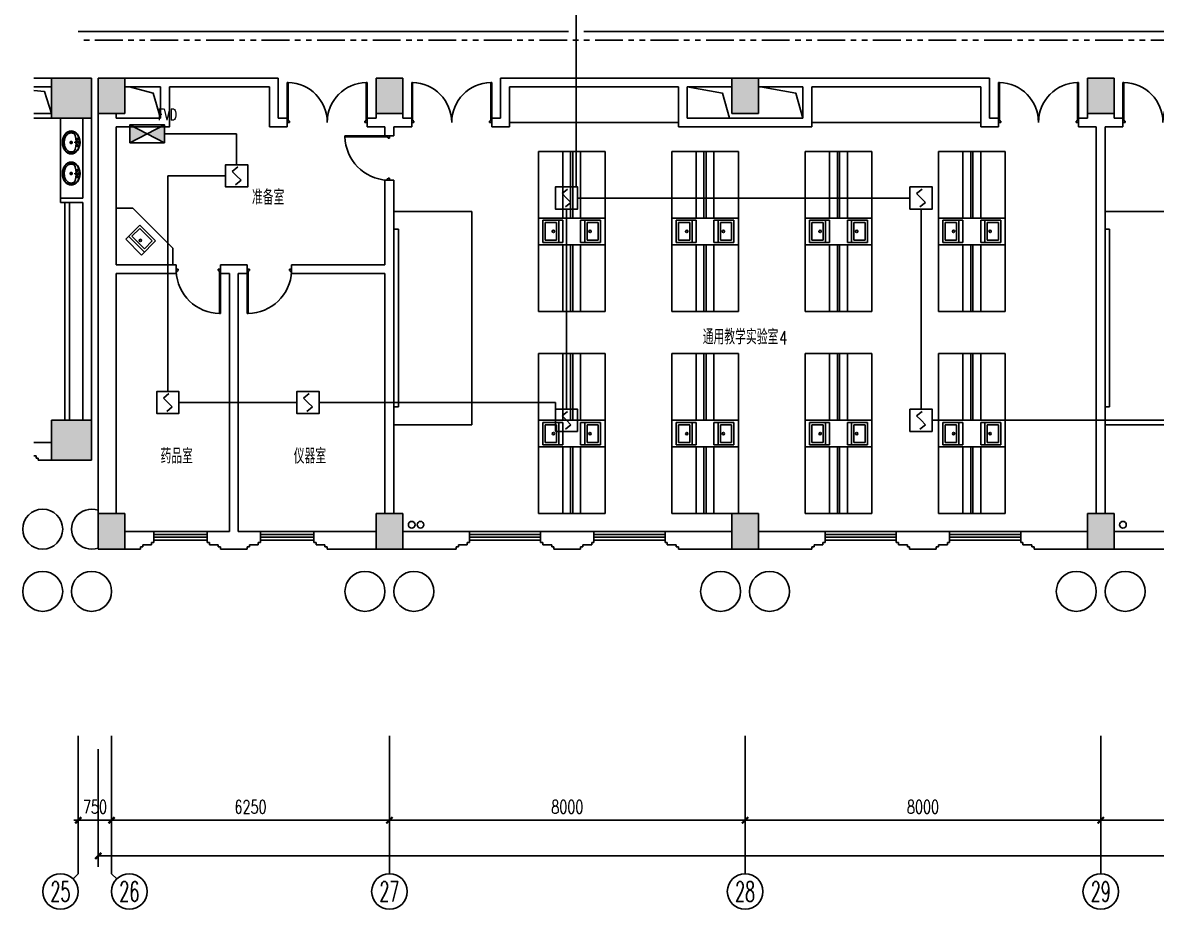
# Model space of a CAD drawing. Extents: x 190999 to 918899, y -200814 to 215286.
# Drawn here: x 444635 to 470135, y 30964 to 50912 of the extents above; entities that cross this region are included whole.
import ezdxf
from ezdxf.enums import TextEntityAlignment as Align

# ---------------------------------------------------------------- set-up
doc = ezdxf.new("R2010")
doc.units = 0
doc.header["$LTSCALE"] = 1000
doc.header["$MEASUREMENT"] = 0
doc.linetypes.add('PHANTOM2', pattern=[1.25, 0.625, -0.125, 0.125, -0.125, 0.125, -0.125])
doc.layers.get('Defpoints').update_dxf_attribs({"color": 1})
for name, color, linetype in [('00-EQUIP', 3, 'Continuous'), ('00-WIRE-4', 6, 'Continuous'), ('A-卫生间', 250, 'Continuous'), ('A-墙线', 2, 'Continuous'), ('A-外包装修', 250, 'Continuous'), ('A-外窗', 145, 'Continuous'), ('A-家具', 250, 'Continuous'), ('A-门', 167, 'Continuous'), ('AXIS', 3, 'Continuous'), ('AXIS_TEXT', 7, 'Continuous'), ('COLUMN', 2, 'Continuous'), ('PUB_HATCH', 250, 'Continuous'), ('房间名称', 7, 'Continuous'), ('暖通-风-说明', 3, 'Continuous'), ('洞口线', 165, 'Continuous'), ('雨水管', 151, 'Continuous')]:
    doc.layers.add(name, color=color, linetype=linetype)
doc.styles.add('_TCH_AXIS', font='COMPLEX', dxfattribs={"bigfont": 'GBCBIG'})
doc.styles.add('_TCH_DIM', font='SIMPLEX', dxfattribs={"bigfont": 'GBCBIG'})
doc.styles.add('COMPLEX', font='COMPLEX')
doc.styles.add('DIM_FONT', font='SIMPLEX', dxfattribs={"width": 0.7, "bigfont": 'GBCBIG'})
doc.styles.add('HZ-ZGBZ', font='romanc.shx', dxfattribs={"width": 0.65})
doc.styles.get("Standard").update_dxf_attribs({"font": 'simhei.ttf'})
doc.styles.add('XXK', font='romans.shx', dxfattribs={"width": 0.75, "bigfont": 'hzf.shx'})
doc.styles.add('zz-1', font='arial.ttf', dxfattribs={"width": 0.8})
doc.linetypes.add('BIG-DLINE', pattern='A,1,-0.15,["D",XXK,S=0.2,R=0,X=-0.1,Y=-0.09],-0.2', length=1.35)
doc.dimstyles.new('DIMN', dxfattribs={"dimtxt": 300, "dimasz": 100, "dimexe": 250, "dimexo": 300, "dimgap": 150, "dimtad": 1, "dimdec": 0, "dimzin": 0, "dimdsep": 46, "dimtxsty": 'DIM_FONT', "dimblk": 'ARCHTICK', "dimcen": 0.09, "dimclrt": 7, "dimazin": 2, "dimtfac": 1, "dimtdec": 0, "dimtix": 1, "dimtmove": 2, "dimatfit": 3, "dimfxl": 0, "dimtolj": 1, "dimtzin": 0, "dimarcsym": 0})

# ---------------------------------------------------------------- blocks, each defined once
blk = doc.blocks.new('m1800')
at = {"layer": 'A-墙线'}
for p, q in [((-900, -100), (-900, 100)), ((900, -100), (900, 100))]:
    blk.add_line(p, q, dxfattribs=at)
at = {"layer": 'A-门'}
for p, q in [((-900, 900), (-900, 0)), ((-900, 900), (-880, 900)), ((-880, 900), (-880, 50)), ((880, 900), (880, 50)), ((900, 900), (880, 900)), ((900, 900), (900, 0)), ((-900, 50), (-870, 50)), ((-900, 0), (-850, 0)), ((-870, 50), (-870, 30)), ((-870, 30), (-850, 30)), ((-850, 30), (-850, 0)), ((850, 30), (850, 0)), ((870, 30), (850, 30)), ((900, 0), (850, 0)), ((870, 50), (870, 30)), ((900, 50), (870, 50))]:
    blk.add_line(p, q, dxfattribs=at)
for centre, start, end in [((-900, 0), 0, 88.7267), ((900, 0), 91.2733, 180)]:
    blk.add_arc(centre, 900, start, end, dxfattribs=at)
blk = doc.blocks.new('m1000')
at = {"layer": 'A-墙线'}
for p, q in [((0, 0), (0, 200)), ((1000, 0), (1000, 200))]:
    blk.add_line(p, q, dxfattribs=at)
at = {"layer": 'A-门'}
for p, q in [((0, 1100), (0, 100)), ((0, 1100), (20, 1100)), ((20, 1100), (20, 150)), ((0, 150), (30, 150)), ((0, 100), (50, 100)), ((30, 150), (30, 130)), ((30, 130), (50, 130)), ((50, 130), (50, 100)), ((950, 130), (950, 100)), ((970, 130), (950, 130)), ((1000, 100), (950, 100)), ((970, 150), (970, 130)), ((1000, 150), (970, 150)), ((1000, 150), (1000, 100))]:
    blk.add_line(p, q, dxfattribs=at)
blk.add_arc((0, 100), 1000, 2.866, 88.854, dxfattribs=at)
blk = doc.blocks.new('手盆')
at = {"layer": 'A-卫生间'}
for p, q in [((113, 12), (46, 16)), ((160, 0), (235, 0)), ((198, -37), (198, 38)), ((113, -11), (46, -16))]:
    blk.add_line(p, q, dxfattribs=at)
for centre, major_axis, ratio, start_param, end_param in [((198, 0), (0, 259), 0.763797, 3.141593, 9.424778), ((194, 0), (0, 259), 0.413212, 0.351725, 1.519021), ((106, 0), (0, 13.9), 0.9, 3.760941, 5.663837), ((194, 0), (0, 259), 0.413212, 1.620217, 2.789865)]:
    blk.add_ellipse(centre, major_axis=major_axis, ratio=ratio, start_param=start_param, end_param=end_param, dxfattribs=at)
for centre, major_axis in [((46, 0), (0, 15.8)), ((56, 71), (0, 20.6)), ((56, 71), (0, 15.6)), ((198, 0), (0, 23.4)), ((56, -71), (0, 20.6)), ((56, -71), (0, 15.6))]:
    blk.add_ellipse(centre, major_axis=major_axis, ratio=0.9, dxfattribs=at)
for points, knots in [([(198, -249), (204, -249), (211, -249), (228, -246), (239, -243), (260, -236), (270, -231), (290, -218), (299, -211), (317, -194), (325, -185), (340, -164), (347, -153), (360, -129), (365, -116), (374, -90), (378, -76), (383, -48), (385, -34), (387, -5), (387, 9), (385, 38), (383, 52), (377, 80), (373, 94), (364, 120), (358, 133), (345, 156), (338, 167), (323, 187), (314, 197), (296, 213), (287, 220), (267, 232), (257, 237), (236, 244), (225, 247), (204, 249), (193, 249), (171, 247), (161, 245), (140, 237), (129, 232), (110, 221), (100, 213), (82, 197), (74, 188), (58, 168), (51, 157), (38, 133), (32, 121), (23, 95), (19, 81), (13, 53), (11, 39), (9, 10), (9, -4), (10, -33), (12, -47), (18, -75), (21, -89), (30, -115), (36, -128), (48, -152), (55, -163), (70, -184), (78, -193), (96, -210), (105, -218), (125, -230), (135, -235), (156, -243), (167, -246), (184, -249), (191, -249), (198, -249)], [0, 0, 0, 0, 0.105369, 0.105369, 0.278747, 0.278747, 0.452125, 0.452125, 0.625504, 0.625504, 0.798882, 0.798882, 0.97226, 0.97226, 1.145639, 1.145639, 1.319017, 1.319017, 1.492395, 1.492395, 1.665774, 1.665774, 1.839152, 1.839152, 2.01253, 2.01253, 2.185909, 2.185909, 2.359287, 2.359287, 2.532665, 2.532665, 2.706044, 2.706044, 2.879422, 2.879422, 3.0528, 3.0528, 3.226179, 3.226179, 3.399557, 3.399557, 3.572935, 3.572935, 3.746313, 3.746313, 3.919692, 3.919692, 4.09307, 4.09307, 4.266448, 4.266448, 4.439827, 4.439827, 4.613205, 4.613205, 4.786583, 4.786583, 4.959962, 4.959962, 5.13334, 5.13334, 5.306718, 5.306718, 5.480097, 5.480097, 5.653475, 5.653475, 5.826853, 5.826853, 6.000232, 6.000232, 6.17361, 6.17361, 6.283185, 6.283185, 6.283185, 6.283185]), ([(119, -185), (121, -187), (123, -188), (130, -193), (135, -196), (146, -202), (152, -205), (163, -209), (169, -210), (180, -213), (186, -214), (194, -214), (196, -214), (198, -214), (204, -214), (209, -214), (222, -212), (229, -210), (241, -206), (245, -204), (254, -200), (259, -197), (269, -191), (275, -187), (286, -178), (291, -173), (300, -162), (304, -158), (314, -145), (319, -137), (327, -123), (329, -118), (334, -107), (336, -101), (341, -89), (343, -83), (346, -71), (348, -64), (351, -49), (352, -40), (354, -22), (355, -13), (355, 5), (355, 14), (354, 32), (352, 41), (349, 58), (348, 66), (343, 81), (341, 89), (335, 104), (332, 111), (326, 125), (322, 132), (314, 144), (310, 150), (301, 162), (296, 167), (287, 177), (281, 181), (272, 189), (267, 192), (256, 199), (250, 202), (238, 207), (233, 209), (223, 211), (217, 212), (205, 214), (198, 214), (186, 213), (181, 213), (171, 211), (166, 210), (151, 205), (141, 200), (128, 191), (123, 188), (119, 185)], [5.740897, 5.740897, 5.740897, 5.740897, 5.780874, 5.780874, 5.896829, 5.896829, 6.012784, 6.012784, 6.128739, 6.128739, 6.240697, 6.240697, 6.283185, 6.283185, 6.283185, 6.399826, 6.399826, 6.5409, 6.5409, 6.634, 6.634, 6.7271, 6.7271, 6.852188, 6.852188, 6.977276, 6.977276, 7.077377, 7.077377, 7.229977, 7.229977, 7.317389, 7.317389, 7.404801, 7.404801, 7.497094, 7.497094, 7.589386, 7.589386, 7.712334, 7.712334, 7.835281, 7.835281, 7.958228, 7.958228, 8.081175, 8.081175, 8.194983, 8.194983, 8.30879, 8.30879, 8.422598, 8.422598, 8.537599, 8.537599, 8.6526, 8.6526, 8.767602, 8.767602, 8.884432, 8.884432, 8.982435, 8.982435, 9.119467, 9.119467, 9.224191, 9.224191, 9.328914, 9.328914, 9.470087, 9.470087, 9.571187, 9.571187, 9.672288, 9.672288, 9.874489, 9.874489, 9.967059, 9.967059, 9.967059, 9.967059])]:
    blk.add_open_spline(points, degree=3, knots=knots, dxfattribs=at)
blk.add_point((46, 0), dxfattribs=at)
blk = doc.blocks.new('_ArchTick')
at = {"const_width": 0.5}
blk.add_lwpolyline([(-0.7, -0.7), (0.7, 0.7)], dxfattribs=at)
blk = doc.blocks.new('*D1240')
at = {"layer": 'AXIS', "color": 0, "lineweight": -2}
for p, q in [((468885, 34567), (468885, 32717)), ((476885, 34567), (476885, 32717)), ((468885, 32967), (476885, 32967))]:
    blk.add_line(p, q, dxfattribs=at)
at = {"layer": 'Defpoints', "color": 0}
for p in [(468885, 34867), (476885, 34867), (476885, 32967)]:
    blk.add_point(p, dxfattribs=at)
at = {"layer": 'AXIS', "color": 0, "lineweight": -2, "xscale": 100, "yscale": 100, "zscale": 100, "rotation": 180}
blk.add_blockref('_ArchTick', (468885, 32967), dxfattribs=at)
at = {"layer": 'AXIS', "color": 0, "lineweight": -2, "xscale": 100, "yscale": 100, "zscale": 100}
blk.add_blockref('_ArchTick', (476885, 32967), dxfattribs=at)
at = {"layer": 'AXIS', "color": 7, "insert": (472885, 33267), "char_height": 300, "attachment_point": 5, "style": 'DIM_FONT'}
blk.add_mtext('\\A1;8000', dxfattribs=at)
blk = doc.blocks.new('*D1241')
at = {"layer": 'AXIS', "color": 0, "lineweight": -2}
for p, q in [((460885, 34567), (460885, 32717)), ((468885, 34567), (468885, 32717)), ((460885, 32967), (468885, 32967))]:
    blk.add_line(p, q, dxfattribs=at)
at = {"layer": 'Defpoints', "color": 0}
for p in [(460885, 34867), (468885, 34867), (468885, 32967)]:
    blk.add_point(p, dxfattribs=at)
at = {"layer": 'AXIS', "color": 0, "lineweight": -2, "xscale": 100, "yscale": 100, "zscale": 100, "rotation": 180}
blk.add_blockref('_ArchTick', (460885, 32967), dxfattribs=at)
at = {"layer": 'AXIS', "color": 0, "lineweight": -2, "xscale": 100, "yscale": 100, "zscale": 100}
blk.add_blockref('_ArchTick', (468885, 32967), dxfattribs=at)
at = {"layer": 'AXIS', "color": 7, "insert": (464885, 33267), "char_height": 300, "attachment_point": 5, "style": 'DIM_FONT'}
blk.add_mtext('\\A1;8000', dxfattribs=at)
blk = doc.blocks.new('*D1242')
at = {"layer": 'AXIS', "color": 0, "lineweight": -2}
for p, q in [((452885, 34567), (452885, 32717)), ((460885, 34567), (460885, 32717)), ((452885, 32967), (460885, 32967))]:
    blk.add_line(p, q, dxfattribs=at)
at = {"layer": 'Defpoints', "color": 0}
for p in [(452885, 34867), (460885, 34867), (460885, 32967)]:
    blk.add_point(p, dxfattribs=at)
at = {"layer": 'AXIS', "color": 0, "lineweight": -2, "xscale": 100, "yscale": 100, "zscale": 100, "rotation": 180}
blk.add_blockref('_ArchTick', (452885, 32967), dxfattribs=at)
at = {"layer": 'AXIS', "color": 0, "lineweight": -2, "xscale": 100, "yscale": 100, "zscale": 100}
blk.add_blockref('_ArchTick', (460885, 32967), dxfattribs=at)
at = {"layer": 'AXIS', "color": 7, "insert": (456885, 33267), "char_height": 300, "attachment_point": 5, "style": 'DIM_FONT'}
blk.add_mtext('\\A1;8000', dxfattribs=at)
blk = doc.blocks.new('*D1243')
at = {"layer": 'AXIS', "color": 0, "lineweight": -2}
for p, q in [((446635, 34567), (446635, 32717)), ((452885, 34567), (452885, 32717)), ((446635, 32967), (452885, 32967))]:
    blk.add_line(p, q, dxfattribs=at)
at = {"layer": 'Defpoints', "color": 0}
for p in [(446635, 34867), (452885, 34867), (452885, 32967)]:
    blk.add_point(p, dxfattribs=at)
at = {"layer": 'AXIS', "color": 0, "lineweight": -2, "xscale": 100, "yscale": 100, "zscale": 100, "rotation": 180}
blk.add_blockref('_ArchTick', (446635, 32967), dxfattribs=at)
at = {"layer": 'AXIS', "color": 0, "lineweight": -2, "xscale": 100, "yscale": 100, "zscale": 100}
blk.add_blockref('_ArchTick', (452885, 32967), dxfattribs=at)
at = {"layer": 'AXIS', "color": 7, "insert": (449760, 33267), "char_height": 300, "attachment_point": 5, "style": 'DIM_FONT'}
blk.add_mtext('\\A1;6250', dxfattribs=at)
blk = doc.blocks.new('*D1244')
at = {"layer": 'AXIS', "color": 0, "lineweight": -2}
for p, q in [((445885, 34567), (445885, 32717)), ((446635, 34567), (446635, 32717)), ((445885, 32967), (445785, 32967)), ((445885, 32967), (446635, 32967)), ((446635, 32967), (446735, 32967))]:
    blk.add_line(p, q, dxfattribs=at)
at = {"layer": 'Defpoints', "color": 0}
for p in [(445885, 34867), (446635, 34867), (446635, 32967)]:
    blk.add_point(p, dxfattribs=at)
at = {"layer": 'AXIS', "color": 0, "lineweight": -2, "xscale": 100, "yscale": 100, "zscale": 100}
blk.add_blockref('_ArchTick', (445885, 32967), dxfattribs=at)
at = {"layer": 'AXIS', "color": 0, "lineweight": -2, "xscale": 100, "yscale": 100, "zscale": 100, "rotation": 180}
blk.add_blockref('_ArchTick', (446635, 32967), dxfattribs=at)
at = {"layer": 'AXIS', "color": 7, "insert": (446260, 33267), "char_height": 300, "attachment_point": 5, "style": 'DIM_FONT'}
blk.add_mtext('\\A1;750', dxfattribs=at)
blk = doc.blocks.new('*D1245')
at = {"layer": 'AXIS', "color": 0, "lineweight": -2}
for p, q in [((446335, 34567), (446335, 31917)), ((523584, 34567), (523584, 31917)), ((446335, 32167), (523584, 32167))]:
    blk.add_line(p, q, dxfattribs=at)
at = {"layer": 'Defpoints', "color": 0}
for p in [(446335, 34867), (523584, 34867), (523584, 32167)]:
    blk.add_point(p, dxfattribs=at)
at = {"layer": 'AXIS', "color": 0, "lineweight": -2, "xscale": 100, "yscale": 100, "zscale": 100, "rotation": 180}
blk.add_blockref('_ArchTick', (446335, 32167), dxfattribs=at)
at = {"layer": 'AXIS', "color": 0, "lineweight": -2, "xscale": 100, "yscale": 100, "zscale": 100}
blk.add_blockref('_ArchTick', (523584, 32167), dxfattribs=at)
at = {"layer": 'AXIS', "color": 7, "insert": (484959, 32467), "char_height": 300, "attachment_point": 5, "style": 'DIM_FONT'}
blk.add_mtext('\\A1;77250', dxfattribs=at)
blk = doc.blocks.new('_AXISO')
blk.add_circle((0, 0), 0.5)
at = {"layer": 'AXIS_TEXT', "style": 'COMPLEX', "width": 1.041667}
blk.add_attdef('A', text='', height=0.56, dxfattribs=at).set_placement((-0.25, -0.28), (0.25, -0.28), align=Align.FIT)
blk = doc.blocks.new('$plan$00001609')
at = {"linetype": 'Continuous'}
for p, q in [((0, -251), (0, 251)), ((0, 251), (450, 251)), ((93, -251), (93, 251)), ((146, -199), (146, 199)), ((146, 199), (397, 199)), ((397, 199), (397, -199)), ((450, 251), (450, -251)), ((0, -251), (450, -251)), ((146, -199), (397, -199))]:
    blk.add_line(p, q, dxfattribs=at)
blk.add_line((238, 2), (238, 0))
blk.add_arc((212, 0), 26, 4.716, 0, dxfattribs=at)
at = {"style": 'zz-1'}
for tag in ['YSIZE', 'XSIZE']:
    blk.add_attdef(tag, (0, 0), '', height=0.5, dxfattribs=at)
blk = doc.blocks.new('_LINKPT1')
at = {"color": 0}
blk.add_line((0, 0), (0, 0), dxfattribs=at)
blk = doc.blocks.new('3S1KCGW2')
for p, q in [((0.5, 0.5), (-0.5, 0.5)), ((-0.5, 0.5), (-0.5, -0.5)), ((-0.2, 0.2), (0.05, 0.4)), ((0, 0), (-0.2, 0.2)), ((0, 0), (0.2, -0.2)), ((0.5, -0.5), (0.5, 0.5)), ((-0.5, -0.5), (0.5, -0.5)), ((0.2, -0.2), (-0.05, -0.4))]:
    blk.add_line(p, q)
at = {"const_width": 0.04, "flags": 128}
blk.add_lwpolyline([(-0.5, -0.5), (-0.5, 0.5), (0.5, 0.5), (0.5, -0.5)], close=True, dxfattribs=at)
at = {"xscale": 0.002, "yscale": 0.002, "zscale": 0.002}
for p in [(-0.5, 0), (0, 0.5), (0.5, 0), (0, -0.5)]:
    blk.add_blockref('_LINKPT1', p, dxfattribs=at)
at = {"flags": 9}
blk.add_attdef('A', (0, 0), '', height=0.00002, dxfattribs=at)
blk = doc.blocks.new('6H2KALM6')
for p, q in [((-0.78, 0.4), (0.78, -0.4)), ((0.78, 0.4), (-0.78, -0.4)), ((0.78, 0.4), (-0.78, 0.4)), ((-0.78, 0.4), (-0.78, -0.4)), ((0.78, -0.4), (0.78, 0.4)), ((-0.78, -0.4), (0.78, -0.4))]:
    blk.add_line(p, q)
at = {"const_width": 0.04}
blk.add_lwpolyline([(-0.78, 0.4), (-0.78, -0.4), (0.78, -0.4), (0.78, 0.4)], close=True, dxfattribs=at)
for points in [[(-0.78, 0.4), (0, 0), (-0.78, -0.4)], [(0.78, 0.4), (0, 0), (0.78, -0.4)]]:
    blk.add_solid(points)
at = {"xscale": 0.002, "yscale": 0.002, "zscale": 0.002}
for p in [(-0.78, 0), (0, 0.4), (0.78, 0), (0, -0.4)]:
    blk.add_blockref('_LINKPT1', p, dxfattribs=at)
at = {"flags": 9}
blk.add_attdef('A', (0, 0), '', height=0.00002, dxfattribs=at)

msp = doc.modelspace()

# ---------------------------------------------------------------- hatches: boundary and pattern name
at = {"layer": 'PUB_HATCH'}
for points in [[(445284.6, 49667.4), (445284.6, 48767.4), (446184.6, 48767.4), (446184.6, 49667.4)], [(446334.6, 49667.4), (446334.6, 48867.4), (446934.6, 48867.4), (446934.6, 49667.4)], [(452584.6, 49667.4), (452584.6, 48867.4), (453184.6, 48867.4), (453184.6, 49667.4)], [(460584.6, 49667.4), (460584.6, 48867.4), (461184.6, 48867.4), (461184.6, 49667.4)], [(468584.6, 49667.4), (468584.6, 48867.4), (469184.6, 48867.4), (469184.6, 49667.4)], [(445284.6, 41967.4), (445284.6, 41067.4), (446184.6, 41067.4), (446184.6, 41967.4)], [(446334.6, 39867.4), (446334.6, 39067.4), (446934.6, 39067.4), (446934.6, 39867.4)], [(452584.6, 39867.4), (452584.6, 39067.4), (453184.6, 39067.4), (453184.6, 39867.4)], [(460584.6, 39867.4), (460584.6, 39067.4), (461184.6, 39067.4), (461184.6, 39867.4)], [(468584.6, 39867.4), (468584.6, 39067.4), (469184.6, 39067.4), (469184.6, 39867.4)]]:
    msp.add_hatch(color=256, dxfattribs=at).paths.add_polyline_path(points)

# ---------------------------------------------------------------- linework, layer by layer
at = {"layer": '00-WIRE-4'}
for p, q in [((457084.6, 47217.4), (457084.6, 51117.4)), ((449447.1, 48411.5), (447824.6, 48411.5)), ((449447.1, 48411.5), (449447.1, 47717.4)), ((447899, 47467.4), (449197.1, 47467.4)), ((447899, 47467.4), (447899, 42617.4)), ((464592.7, 46967.4), (457117.9, 46967.4)), ((456867.9, 46717.4), (456867.9, 42217.4)), ((464842.7, 42217.4), (464842.7, 46717.4)), ((450802.3, 42367.4), (448149, 42367.4)), ((456617.9, 42367.4), (451302.3, 42367.4)), ((456617.9, 42217.4), (456617.9, 42367.4)), ((472629.7, 41967.4), (465092.7, 41967.4))]:
    msp.add_line(p, q, dxfattribs=at)
at = {"layer": '00-WIRE-4', "linetype": 'BIG-DLINE'}
for p, q in [((445884.6, 50717.4), (456909.6, 50717.4)), ((457259.6, 50717.4), (505459.6, 50717.4))]:
    msp.add_line(p, q, dxfattribs=at)
at = {"layer": '00-WIRE-4', "linetype": 'PHANTOM2'}
msp.add_line((509384.6, 50517.4), (445884.6, 50517.4), dxfattribs=at)
at = {"layer": 'A-卫生间'}
for p, q in [((445484.6, 48767.4), (445484.6, 46967.4)), ((445584.6, 46867.4), (445584.6, 41967.4)), ((445684.6, 46867.4), (445684.6, 41967.4))]:
    msp.add_line(p, q, dxfattribs=at)
at = {"layer": 'A-墙线'}
for p, q in [((445384.6, 49667.4), (444884.6, 49667.4)), ((446934.6, 49667.4), (450384.6, 49667.4)), ((450384.6, 48767.4), (450384.6, 49667.4)), ((460584.6, 49667.4), (455384.6, 49667.4)), ((455384.6, 48767.4), (455384.6, 49667.4)), ((461184.6, 49667.4), (466384.6, 49667.4)), ((466384.6, 48767.4), (466384.6, 49667.4)), ((445284.6, 49467.4), (444884.6, 49467.4)), ((446934.6, 49467.4), (447734.6, 49467.4)), ((447934.6, 49467.4), (450184.6, 49467.4)), ((450184.6, 48567.4), (450184.6, 49467.4)), ((459384.6, 49467.4), (455584.6, 49467.4)), ((455584.6, 48567.4), (455584.6, 49467.4)), ((459384.6, 48567.4), (459384.6, 49467.4)), ((460584.6, 49467.4), (459584.6, 49467.4)), ((459584.6, 49467.4), (459584.6, 48767.4)), ((461184.6, 49467.4), (462184.6, 49467.4)), ((462184.6, 49467.4), (462184.6, 48767.4)), ((462384.6, 49467.4), (466184.6, 49467.4)), ((462384.6, 48567.4), (462384.6, 49467.4)), ((466184.6, 48567.4), (466184.6, 49467.4)), ((445284.6, 48867.4), (444884.6, 48867.4)), ((445284.6, 48767.4), (444884.6, 48767.4)), ((445984.6, 48767.4), (445984.6, 46967.4)), ((446184.6, 48867.4), (446184.6, 41667.4)), ((446334.6, 48867.4), (446334.6, 39867.4)), ((446734.6, 48867.4), (446734.6, 48767.4)), ((450584.6, 48767.4), (450384.6, 48767.4)), ((452584.6, 48767.4), (452384.6, 48767.4)), ((452584.6, 48867.4), (452584.6, 48767.4)), ((453184.6, 48867.4), (453184.6, 48767.4)), ((453184.6, 48767.4), (453384.6, 48767.4)), ((455184.6, 48767.4), (455384.6, 48767.4)), ((459584.6, 48767.4), (462184.6, 48767.4)), ((466584.6, 48767.4), (466384.6, 48767.4)), ((468584.6, 48767.4), (468384.6, 48767.4)), ((468584.6, 48867.4), (468584.6, 48767.4)), ((469184.6, 48867.4), (469184.6, 48767.4)), ((469184.6, 48767.4), (469384.6, 48767.4)), ((446734.6, 48567.4), (446734.6, 45467.4)), ((450584.6, 48567.4), (450184.6, 48567.4)), ((452784.6, 48567.4), (452384.6, 48567.4)), ((452784.6, 48567.4), (452784.6, 48367.4)), ((452984.6, 48567.4), (452984.6, 48367.4)), ((453384.6, 48567.4), (452984.6, 48567.4)), ((455184.6, 48567.4), (455584.6, 48567.4)), ((459384.6, 48567.4), (462384.6, 48567.4)), ((466584.6, 48567.4), (466184.6, 48567.4)), ((468384.6, 48567.4), (468784.6, 48567.4)), ((468784.6, 48567.4), (468784.6, 39867.4)), ((468984.6, 48567.4), (468984.6, 39867.4)), ((469384.6, 48567.4), (468984.6, 48567.4)), ((452784.6, 47367.4), (452784.6, 45467.4)), ((452984.6, 47367.4), (452984.6, 39867.4)), ((445484.6, 46967.4), (445984.6, 46967.4)), ((445484.6, 46867.4), (445484.6, 46967.4)), ((445484.6, 46867.4), (445984.6, 46867.4)), ((445984.6, 46867.4), (445984.6, 41967.4)), ((446734.6, 45467.4), (448084.6, 45467.4)), ((449084.6, 45467.4), (449684.6, 45467.4)), ((450684.6, 45467.4), (452784.6, 45467.4)), ((446734.6, 45267.4), (446734.6, 39867.4)), ((446734.6, 45267.4), (448084.6, 45267.4)), ((449084.6, 45267.4), (449284.6, 45267.4)), ((449284.6, 39467.4), (449284.6, 45267.4)), ((449484.6, 45267.4), (449684.6, 45267.4)), ((449484.6, 39467.4), (449484.6, 45267.4)), ((450684.6, 45267.4), (452784.6, 45267.4)), ((452784.6, 45267.4), (452784.6, 39867.4)), ((444884.6, 41467.4), (445284.6, 41467.4)), ((444934.6, 41167.4), (444884.6, 41167.4)), ((444934.6, 41117.4), (444934.6, 41167.4)), ((444984.6, 41117.4), (444934.6, 41117.4)), ((444984.6, 41067.4), (444984.6, 41117.4)), ((445284.6, 41067.4), (444984.6, 41067.4)), ((447584.6, 39467.4), (446934.6, 39467.4)), ((447584.6, 39217.4), (447584.6, 39467.4)), ((449284.6, 39467.4), (448784.6, 39467.4)), ((448784.6, 39217.4), (448784.6, 39467.4)), ((449984.6, 39467.4), (449484.6, 39467.4)), ((449984.6, 39217.4), (449984.6, 39467.4)), ((452584.6, 39467.4), (451184.6, 39467.4)), ((451184.6, 39217.4), (451184.6, 39467.4)), ((454684.6, 39467.4), (453184.6, 39467.4)), ((454684.6, 39217.4), (454684.6, 39467.4)), ((457484.6, 39467.4), (456284.6, 39467.4)), ((456284.6, 39217.4), (456284.6, 39467.4)), ((457484.6, 39217.4), (457484.6, 39467.4)), ((460584.6, 39467.4), (459084.6, 39467.4)), ((459084.6, 39217.4), (459084.6, 39467.4)), ((461184.6, 39467.4), (462684.6, 39467.4)), ((462684.6, 39217.4), (462684.6, 39467.4)), ((464284.6, 39467.4), (465484.6, 39467.4)), ((464284.6, 39217.4), (464284.6, 39467.4)), ((465484.6, 39217.4), (465484.6, 39467.4)), ((467084.6, 39467.4), (468584.6, 39467.4)), ((467084.6, 39217.4), (467084.6, 39467.4)), ((470684.6, 39467.4), (469184.6, 39467.4)), ((447284.6, 39067.4), (446934.6, 39067.4)), ((447284.6, 39067.4), (447284.6, 39117.4)), ((447284.6, 39117.4), (447334.6, 39117.4)), ((447334.6, 39117.4), (447334.6, 39167.4)), ((447334.6, 39167.4), (447534.6, 39167.4)), ((447534.6, 39217.4), (447584.6, 39217.4)), ((447534.6, 39167.4), (447534.6, 39217.4)), ((448834.6, 39217.4), (448784.6, 39217.4)), ((448834.6, 39167.4), (448834.6, 39217.4)), ((449034.6, 39167.4), (448834.6, 39167.4)), ((449034.6, 39117.4), (449034.6, 39167.4)), ((449084.6, 39117.4), (449034.6, 39117.4)), ((449084.6, 39067.4), (449084.6, 39117.4)), ((449684.6, 39067.4), (449084.6, 39067.4)), ((449684.6, 39067.4), (449684.6, 39117.4)), ((449684.6, 39117.4), (449734.6, 39117.4)), ((449734.6, 39117.4), (449734.6, 39167.4)), ((449734.6, 39167.4), (449934.6, 39167.4)), ((449934.6, 39217.4), (449984.6, 39217.4)), ((449934.6, 39167.4), (449934.6, 39217.4)), ((451234.6, 39217.4), (451184.6, 39217.4)), ((451234.6, 39167.4), (451234.6, 39217.4)), ((451434.6, 39167.4), (451234.6, 39167.4)), ((451434.6, 39117.4), (451434.6, 39167.4)), ((451484.6, 39117.4), (451434.6, 39117.4)), ((451484.6, 39067.4), (451484.6, 39117.4)), ((452584.6, 39067.4), (451484.6, 39067.4)), ((454384.6, 39067.4), (453184.6, 39067.4)), ((454384.6, 39067.4), (454384.6, 39117.4)), ((454384.6, 39117.4), (454434.6, 39117.4)), ((454434.6, 39117.4), (454434.6, 39167.4)), ((454434.6, 39167.4), (454634.6, 39167.4)), ((454634.6, 39217.4), (454684.6, 39217.4)), ((454634.6, 39167.4), (454634.6, 39217.4)), ((456334.6, 39217.4), (456284.6, 39217.4)), ((456334.6, 39167.4), (456334.6, 39217.4)), ((456534.6, 39167.4), (456334.6, 39167.4)), ((456534.6, 39117.4), (456534.6, 39167.4)), ((456584.6, 39117.4), (456534.6, 39117.4)), ((456584.6, 39067.4), (456584.6, 39117.4)), ((457184.6, 39067.4), (456584.6, 39067.4)), ((457184.6, 39067.4), (457184.6, 39117.4)), ((457184.6, 39117.4), (457234.6, 39117.4)), ((457234.6, 39117.4), (457234.6, 39167.4)), ((457234.6, 39167.4), (457434.6, 39167.4)), ((457434.6, 39217.4), (457484.6, 39217.4)), ((457434.6, 39167.4), (457434.6, 39217.4)), ((459134.6, 39217.4), (459084.6, 39217.4)), ((459134.6, 39167.4), (459134.6, 39217.4)), ((459334.6, 39167.4), (459134.6, 39167.4)), ((459334.6, 39117.4), (459334.6, 39167.4)), ((459384.6, 39117.4), (459334.6, 39117.4)), ((459384.6, 39067.4), (459384.6, 39117.4)), ((460584.6, 39067.4), (459384.6, 39067.4)), ((461184.6, 39067.4), (462384.6, 39067.4)), ((462384.6, 39067.4), (462384.6, 39117.4)), ((462384.6, 39117.4), (462434.6, 39117.4)), ((462434.6, 39117.4), (462434.6, 39167.4)), ((462434.6, 39167.4), (462634.6, 39167.4)), ((462634.6, 39217.4), (462684.6, 39217.4)), ((462634.6, 39167.4), (462634.6, 39217.4)), ((464334.6, 39217.4), (464284.6, 39217.4)), ((464334.6, 39167.4), (464334.6, 39217.4)), ((464534.6, 39167.4), (464334.6, 39167.4)), ((464534.6, 39117.4), (464534.6, 39167.4)), ((464584.6, 39117.4), (464534.6, 39117.4)), ((464584.6, 39067.4), (464584.6, 39117.4)), ((464584.6, 39067.4), (465184.6, 39067.4)), ((465184.6, 39067.4), (465184.6, 39117.4)), ((465184.6, 39117.4), (465234.6, 39117.4)), ((465234.6, 39117.4), (465234.6, 39167.4)), ((465234.6, 39167.4), (465434.6, 39167.4)), ((465434.6, 39217.4), (465484.6, 39217.4)), ((465434.6, 39167.4), (465434.6, 39217.4)), ((467134.6, 39217.4), (467084.6, 39217.4)), ((467134.6, 39167.4), (467134.6, 39217.4)), ((467334.6, 39167.4), (467134.6, 39167.4)), ((467334.6, 39117.4), (467334.6, 39167.4)), ((467384.6, 39117.4), (467334.6, 39117.4)), ((467384.6, 39067.4), (467384.6, 39117.4)), ((467384.6, 39067.4), (468584.6, 39067.4)), ((470384.6, 39067.4), (469184.6, 39067.4))]:
    msp.add_line(p, q, dxfattribs=at)
for points in [[(446734.6, 48567.4), (447934.6, 48567.4), (447934.6, 49467.4)], [(446734.6, 48767.4), (447734.6, 48767.4), (447734.6, 49467.4)], [(447034.6, 48767.4), (447734.6, 48767.4), (447734.6, 49467.4)]]:
    msp.add_lwpolyline(points, dxfattribs=at)
at = {"layer": 'A-外包装修'}
for centre in [(445084.6, 39517.4), (445084.6, 38117.4), (446184.6, 38117.4), (452334.6, 38117.4), (453434.6, 38117.4), (460334.6, 38117.4), (461434.6, 38117.4), (468334.6, 38117.4), (469434.6, 38117.4)]:
    msp.add_circle(centre, 450, dxfattribs=at)
msp.add_arc((446184.6, 39517.4), 450, 70.52878, 289.47122, dxfattribs=at)
at = {"layer": 'A-外窗'}
for p, q in [((447584.6, 39467.4), (448784.6, 39467.4)), ((447584.6, 39397.4), (448784.6, 39397.4)), ((447584.6, 39337.4), (448784.6, 39337.4)), ((451184.6, 39467.4), (449984.6, 39467.4)), ((451184.6, 39397.4), (449984.6, 39397.4)), ((451184.6, 39337.4), (449984.6, 39337.4)), ((454684.6, 39467.4), (456284.6, 39467.4)), ((454684.6, 39397.4), (456284.6, 39397.4)), ((454684.6, 39337.4), (456284.6, 39337.4)), ((459084.6, 39467.4), (457484.6, 39467.4)), ((459084.6, 39397.4), (457484.6, 39397.4)), ((459084.6, 39337.4), (457484.6, 39337.4)), ((462684.6, 39467.4), (464284.6, 39467.4)), ((462684.6, 39397.4), (464284.6, 39397.4)), ((462684.6, 39337.4), (464284.6, 39337.4)), ((467084.6, 39467.4), (465484.6, 39467.4)), ((467084.6, 39397.4), (465484.6, 39397.4)), ((467084.6, 39337.4), (465484.6, 39337.4)), ((447584.6, 39267.4), (448784.6, 39267.4)), ((451184.6, 39267.4), (449984.6, 39267.4)), ((454684.6, 39267.4), (456284.6, 39267.4)), ((459084.6, 39267.4), (457484.6, 39267.4)), ((462684.6, 39267.4), (464284.6, 39267.4)), ((467084.6, 39267.4), (465484.6, 39267.4))]:
    msp.add_line(p, q, dxfattribs=at)
at = {"layer": 'A-家具'}
for p, q in [((459384.6, 48667.4), (455584.6, 48667.4)), ((462384.6, 48667.4), (466184.6, 48667.4)), ((456234.6, 48017.4), (456234.6, 44417.4)), ((456234.6, 48017.4), (457734.6, 48017.4)), ((456784.6, 48017.4), (456784.6, 46517.4)), ((456959.6, 48017.4), (456959.6, 46517.4)), ((457009.6, 48017.4), (457009.6, 46517.4)), ((457184.6, 48017.4), (457184.6, 46517.4)), ((457734.6, 48017.4), (457734.6, 44417.4)), ((459234.6, 48017.4), (459234.6, 44417.4)), ((459234.6, 48017.4), (460734.6, 48017.4)), ((459784.6, 48017.4), (459784.6, 46517.4)), ((459959.6, 48017.4), (459959.6, 46517.4)), ((460009.6, 48017.4), (460009.6, 46517.4)), ((460184.6, 48017.4), (460184.6, 46517.4)), ((460734.6, 48017.4), (460734.6, 44417.4)), ((462234.6, 48017.4), (462234.6, 44417.4)), ((462234.6, 48017.4), (463734.6, 48017.4)), ((462784.6, 48017.4), (462784.6, 46517.4)), ((462959.6, 48017.4), (462959.6, 46517.4)), ((463009.6, 48017.4), (463009.6, 46517.4)), ((463184.6, 48017.4), (463184.6, 46517.4)), ((463734.6, 48017.4), (463734.6, 44417.4)), ((465234.6, 48017.4), (465234.6, 44417.4)), ((465234.6, 48017.4), (466734.6, 48017.4)), ((465784.6, 48017.4), (465784.6, 46517.4)), ((465959.6, 48017.4), (465959.6, 46517.4)), ((466009.6, 48017.4), (466009.6, 46517.4)), ((466184.6, 48017.4), (466184.6, 46517.4)), ((466734.6, 48017.4), (466734.6, 44417.4)), ((447109.6, 46742.4), (446734.6, 46742.4)), ((448009.6, 45842.4), (447109.6, 46742.4)), ((452984.6, 46667.4), (454734.6, 46667.4)), ((454734.6, 46667.4), (454734.6, 41867.4)), ((468984.6, 46667.4), (470734.6, 46667.4)), ((456234.6, 46517.4), (457734.6, 46517.4)), ((459234.6, 46517.4), (460734.6, 46517.4)), ((462234.6, 46517.4), (463734.6, 46517.4)), ((465234.6, 46517.4), (466734.6, 46517.4)), ((452984.6, 46267.4), (453084.6, 46267.4)), ((453084.6, 46267.4), (453084.6, 42267.4)), ((468984.6, 46267.4), (469084.6, 46267.4)), ((469084.6, 46267.4), (469084.6, 42267.4)), ((456234.6, 45917.4), (457734.6, 45917.4)), ((456784.6, 45917.4), (456784.6, 44417.4)), ((456959.6, 45917.4), (456959.6, 44417.4)), ((457009.6, 45917.4), (457009.6, 44417.4)), ((457184.6, 45917.4), (457184.6, 44417.4)), ((459234.6, 45917.4), (460734.6, 45917.4)), ((459784.6, 45917.4), (459784.6, 44417.4)), ((459959.6, 45917.4), (459959.6, 44417.4)), ((460009.6, 45917.4), (460009.6, 44417.4)), ((460184.6, 45917.4), (460184.6, 44417.4)), ((462234.6, 45917.4), (463734.6, 45917.4)), ((462784.6, 45917.4), (462784.6, 44417.4)), ((462959.6, 45917.4), (462959.6, 44417.4)), ((463009.6, 45917.4), (463009.6, 44417.4)), ((463184.6, 45917.4), (463184.6, 44417.4)), ((465234.6, 45917.4), (466734.6, 45917.4)), ((465784.6, 45917.4), (465784.6, 44417.4)), ((465959.6, 45917.4), (465959.6, 44417.4)), ((466009.6, 45917.4), (466009.6, 44417.4)), ((466184.6, 45917.4), (466184.6, 44417.4)), ((448009.6, 45842.4), (448009.6, 45467.4)), ((456234.6, 44417.4), (457734.6, 44417.4)), ((459234.6, 44417.4), (460734.6, 44417.4)), ((462234.6, 44417.4), (463734.6, 44417.4)), ((465234.6, 44417.4), (466734.6, 44417.4)), ((456234.6, 43467.4), (456234.6, 39867.4)), ((456234.6, 43467.4), (457734.6, 43467.4)), ((456784.6, 43467.4), (456784.6, 41967.4)), ((456959.6, 43467.4), (456959.6, 41967.4)), ((457009.6, 43467.4), (457009.6, 41967.4)), ((457184.6, 43467.4), (457184.6, 41967.4)), ((457734.6, 43467.4), (457734.6, 39867.4)), ((459234.6, 43467.4), (459234.6, 39867.4)), ((459234.6, 43467.4), (460734.6, 43467.4)), ((459784.6, 43467.4), (459784.6, 41967.4)), ((459959.6, 43467.4), (459959.6, 41967.4)), ((460009.6, 43467.4), (460009.6, 41967.4)), ((460184.6, 43467.4), (460184.6, 41967.4)), ((460734.6, 43467.4), (460734.6, 39867.4)), ((462234.6, 43467.4), (462234.6, 39867.4)), ((462234.6, 43467.4), (463734.6, 43467.4)), ((462784.6, 43467.4), (462784.6, 41967.4)), ((462959.6, 43467.4), (462959.6, 41967.4)), ((463009.6, 43467.4), (463009.6, 41967.4)), ((463184.6, 43467.4), (463184.6, 41967.4)), ((463734.6, 43467.4), (463734.6, 39867.4)), ((465234.6, 43467.4), (465234.6, 39867.4)), ((465234.6, 43467.4), (466734.6, 43467.4)), ((465784.6, 43467.4), (465784.6, 41967.4)), ((465959.6, 43467.4), (465959.6, 41967.4)), ((466009.6, 43467.4), (466009.6, 41967.4)), ((466184.6, 43467.4), (466184.6, 41967.4)), ((466734.6, 43467.4), (466734.6, 39867.4)), ((452984.6, 42267.4), (453084.6, 42267.4)), ((468984.6, 42267.4), (469084.6, 42267.4)), ((452984.6, 41867.4), (454734.6, 41867.4)), ((456234.6, 41967.4), (457734.6, 41967.4)), ((459234.6, 41967.4), (460734.6, 41967.4)), ((462234.6, 41967.4), (463734.6, 41967.4)), ((465234.6, 41967.4), (466734.6, 41967.4)), ((468984.6, 41867.4), (470734.6, 41867.4)), ((456234.6, 41367.4), (457734.6, 41367.4)), ((456784.6, 41367.4), (456784.6, 39867.4)), ((456959.6, 41367.4), (456959.6, 39867.4)), ((457009.6, 41367.4), (457009.6, 39867.4)), ((457184.6, 41367.4), (457184.6, 39867.4)), ((459234.6, 41367.4), (460734.6, 41367.4)), ((459784.6, 41367.4), (459784.6, 39867.4)), ((459959.6, 41367.4), (459959.6, 39867.4)), ((460009.6, 41367.4), (460009.6, 39867.4)), ((460184.6, 41367.4), (460184.6, 39867.4)), ((462234.6, 41367.4), (463734.6, 41367.4)), ((462784.6, 41367.4), (462784.6, 39867.4)), ((462959.6, 41367.4), (462959.6, 39867.4)), ((463009.6, 41367.4), (463009.6, 39867.4)), ((463184.6, 41367.4), (463184.6, 39867.4)), ((465234.6, 41367.4), (466734.6, 41367.4)), ((465784.6, 41367.4), (465784.6, 39867.4)), ((465959.6, 41367.4), (465959.6, 39867.4)), ((466009.6, 41367.4), (466009.6, 39867.4)), ((466184.6, 41367.4), (466184.6, 39867.4)), ((456234.6, 39867.4), (457734.6, 39867.4)), ((459234.6, 39867.4), (460734.6, 39867.4)), ((462234.6, 39867.4), (463734.6, 39867.4)), ((465234.6, 39867.4), (466734.6, 39867.4))]:
    msp.add_line(p, q, dxfattribs=at)
at = {"layer": 'AXIS'}
for p, q in [((445884.6, 34867.4), (445884.6, 31763.7)), ((446634.6, 34867.4), (446634.6, 31763.7)), ((452884.6, 34867.4), (452884.6, 31763.7)), ((460884.6, 34867.4), (460884.6, 31763.7)), ((468884.6, 34867.4), (468884.6, 31763.7)), ((445767.4, 31646.5), (445884.6, 31763.7)), ((446751.7, 31646.5), (446634.6, 31763.7))]:
    msp.add_line(p, q, dxfattribs=at)
at = {"layer": 'COLUMN'}
for p, q in [((445284.6, 49667.4), (445284.6, 48767.4)), ((446184.6, 49667.4), (445284.6, 49667.4)), ((446184.6, 48767.4), (446184.6, 49667.4)), ((446334.6, 49667.4), (446334.6, 48867.4)), ((446934.6, 49667.4), (446334.6, 49667.4)), ((446934.6, 48867.4), (446934.6, 49667.4)), ((452584.6, 49667.4), (452584.6, 48867.4)), ((453184.6, 49667.4), (452584.6, 49667.4)), ((453184.6, 48867.4), (453184.6, 49667.4)), ((460584.6, 49667.4), (460584.6, 48867.4)), ((461184.6, 49667.4), (460584.6, 49667.4)), ((461184.6, 48867.4), (461184.6, 49667.4)), ((468584.6, 49667.4), (468584.6, 48867.4)), ((469184.6, 49667.4), (468584.6, 49667.4)), ((469184.6, 48867.4), (469184.6, 49667.4)), ((445284.6, 48767.4), (446184.6, 48767.4)), ((446334.6, 48867.4), (446934.6, 48867.4)), ((452584.6, 48867.4), (453184.6, 48867.4)), ((460584.6, 48867.4), (461184.6, 48867.4)), ((468584.6, 48867.4), (469184.6, 48867.4)), ((445284.6, 41967.4), (445284.6, 41067.4)), ((446184.6, 41967.4), (445284.6, 41967.4)), ((446184.6, 41067.4), (446184.6, 41967.4)), ((445284.6, 41067.4), (446184.6, 41067.4)), ((446334.6, 39867.4), (446334.6, 39067.4)), ((446934.6, 39867.4), (446334.6, 39867.4)), ((446934.6, 39067.4), (446934.6, 39867.4)), ((452584.6, 39867.4), (452584.6, 39067.4)), ((453184.6, 39867.4), (452584.6, 39867.4)), ((453184.6, 39067.4), (453184.6, 39867.4)), ((460584.6, 39867.4), (460584.6, 39067.4)), ((461184.6, 39867.4), (460584.6, 39867.4)), ((461184.6, 39067.4), (461184.6, 39867.4)), ((468584.6, 39867.4), (468584.6, 39067.4)), ((469184.6, 39867.4), (468584.6, 39867.4)), ((469184.6, 39067.4), (469184.6, 39867.4)), ((446334.6, 39067.4), (446934.6, 39067.4)), ((452584.6, 39067.4), (453184.6, 39067.4)), ((460584.6, 39067.4), (461184.6, 39067.4)), ((468584.6, 39067.4), (469184.6, 39067.4))]:
    msp.add_line(p, q, dxfattribs=at)
at = {"layer": '洞口线', "ltscale": 2}
for points in [[(445284.6, 48867.4), (445123.6, 49367.4), (444884.6, 49385.2)], [(447734.6, 48767.4), (447573.6, 49329.5), (447034.6, 49467.4)], [(460534.6, 48767.4), (460373.6, 49329.5), (459584.6, 49467.4)], [(462184.6, 48767.4), (462023.6, 49329.5), (461234.6, 49467.4)]]:
    msp.add_lwpolyline(points, dxfattribs=at)
at = {"layer": '雨水管'}
for centre in [(453384.6, 39617.4), (453584.6, 39617.4), (469384.6, 39617.4)]:
    msp.add_circle(centre, 75, dxfattribs=at)

# ---------------------------------------------------------------- block references
at = {"rotation": 180}
for p in [(445924.6, 48217.4), (445924.6, 47517.4)]:
    msp.add_blockref('手盆', p, dxfattribs=at)
at = {"layer": '00-EQUIP', "xscale": 500, "yscale": 500, "zscale": 500}
msp.add_blockref('6H2KALM6', (447434.6, 48411.5), dxfattribs=at)
at = {"layer": '00-EQUIP', "xscale": 500, "yscale": 500, "zscale": 500, "rotation": 180}
for p in [(449447.1, 47467.4), (456867.9, 46967.4), (464842.7, 46967.4), (447899, 42367.4), (451052.3, 42367.4), (456867.9, 41967.4), (464842.7, 41967.4)]:
    msp.add_blockref('3S1KCGW2', p, dxfattribs=at)
at = {"layer": 'A-家具', "yscale": -1, "rotation": 180}
for p in [(456784.6, 46217.4), (459784.6, 46217.4), (462784.6, 46217.4), (465784.6, 46217.4), (456784.6, 41667.4), (459784.6, 41667.4), (462784.6, 41667.4), (465784.6, 41667.4)]:
    msp.add_blockref('$plan$00001609', p, dxfattribs=at)
at = {"layer": 'A-家具'}
for p in [(457184.6, 46217.4), (460184.6, 46217.4), (463184.6, 46217.4), (466184.6, 46217.4), (457184.6, 41667.4), (460184.6, 41667.4), (463184.6, 41667.4), (466184.6, 41667.4)]:
    msp.add_blockref('$plan$00001609', p, dxfattribs=at)
at = {"layer": 'A-家具', "rotation": 45.00000000000003}
msp.add_blockref('$plan$00001609', (447129.2, 45862), dxfattribs=at)
at = {"layer": 'A-门', "xscale": -1}
for p in [(451484.6, 48667.4), (467484.6, 48667.4)]:
    msp.add_blockref('m1800', p, dxfattribs=at)
at = {"layer": 'A-门'}
for p in [(454284.6, 48667.4), (470284.6, 48667.4)]:
    msp.add_blockref('m1800', p, dxfattribs=at)
at = {"layer": 'A-门', "xscale": -1}
for p, rotation in [((452984.6, 48367.4), 90), ((449684.6, 45467.4), 180)]:
    msp.add_blockref('m1000', p, dxfattribs=dict(at, rotation=rotation))
at = {"layer": 'A-门', "rotation": 180}
msp.add_blockref('m1000', (449084.6, 45467.4), dxfattribs=at)
at = {"layer": 'AXIS'}
ref = msp.add_blockref('_AXISO', (445484.6, 31363.7), dxfattribs=dict(at, xscale=800, yscale=800, zscale=800))
ref.add_attrib('A', '25', dxfattribs={"layer": 'AXIS_TEXT', "height": 452.55, "style": '_TCH_AXIS', "width": 0.617647}).set_placement((445258.3, 31137.4), (445710.9, 31137.4), align=Align.FIT)
ref = msp.add_blockref('_AXISO', (447034.6, 31363.7), dxfattribs=dict(at, xscale=800, yscale=800, zscale=800))
ref.add_attrib('A', '26', dxfattribs={"layer": 'AXIS_TEXT', "height": 452.55, "style": '_TCH_AXIS', "width": 0.617647}).set_placement((446808.3, 31137.4), (447260.9, 31137.4), align=Align.FIT)
ref = msp.add_blockref('_AXISO', (452884.6, 31363.7), dxfattribs=dict(at, xscale=800, yscale=800, zscale=800))
ref.add_attrib('A', '27', dxfattribs={"layer": 'AXIS_TEXT', "height": 452.55, "style": '_TCH_AXIS', "width": 0.617647}).set_placement((452658.3, 31137.4), (453110.9, 31137.4), align=Align.FIT)
ref = msp.add_blockref('_AXISO', (460884.6, 31363.7), dxfattribs=dict(at, xscale=800, yscale=800, zscale=800))
ref.add_attrib('A', '28', dxfattribs={"layer": 'AXIS_TEXT', "height": 452.55, "style": '_TCH_AXIS', "width": 0.617647}).set_placement((460658.3, 31137.4), (461110.9, 31137.4), align=Align.FIT)
ref = msp.add_blockref('_AXISO', (468884.6, 31363.7), dxfattribs=dict(at, xscale=800, yscale=800, zscale=800))
ref.add_attrib('A', '29', dxfattribs={"layer": 'AXIS_TEXT', "height": 452.55, "style": '_TCH_AXIS', "width": 0.617647}).set_placement((468658.3, 31137.4), (469110.9, 31137.4), align=Align.FIT)

# ---------------------------------------------------------------- texts
at = {"layer": '房间名称', "style": '_TCH_DIM'}
for s, p in [('准备室', (449791.5, 46815.5)), ('通用教学实验室', (459931.3, 43674.1)), ('药品室', (447734.2, 40992.7)), ('仪器室', (450732, 40992.7))]:
    msp.add_text(s, height=337.59, dxfattribs=at).set_placement(p)
at = {"layer": '房间名称', "style": '_TCH_DIM', "width": 0.705882}
msp.add_text('4', height=297.5, dxfattribs=at).set_placement((461651.5, 43674.1))
at = {"layer": '暖通-风-说明', "style": 'HZ-ZGBZ', "width": 0.7}
msp.add_text('FVD', height=250, dxfattribs=at).set_placement((447676.1, 48722.3))

# ---------------------------------------------------------------- dimensions: what is measured, and where the dimension line sits
at = {"layer": 'AXIS'}
for p1, p2, distance, picture, middle in [((445884.6, 34867.4), (446634.6, 34867.4), -1900, '*D1244', (446259.6, 33267.4)), ((446334.6, 34867.4), (523584.4, 34867.4), -2700, '*D1245', (484959.5, 32467.4)), ((446634.6, 34867.4), (452884.6, 34867.4), -1900, '*D1243', (449759.6, 33267.4)), ((452884.6, 34867.4), (460884.6, 34867.4), -1900, '*D1242', (456884.6, 33267.4)), ((460884.6, 34867.4), (468884.6, 34867.4), -1900, '*D1241', (464884.6, 33267.4)), ((468884.6, 34867.4), (476884.6, 34867.4), -1900, '*D1240', (472884.6, 33267.4))]:
    dim = msp.add_aligned_dim(p1=p1, p2=p2, distance=distance, dimstyle='DIMN', dxfattribs=at)
    dim.commit()
    dim.dimension.update_dxf_attribs({"geometry": picture, "text_midpoint": middle})

doc.saveas('drawing.dxf')
